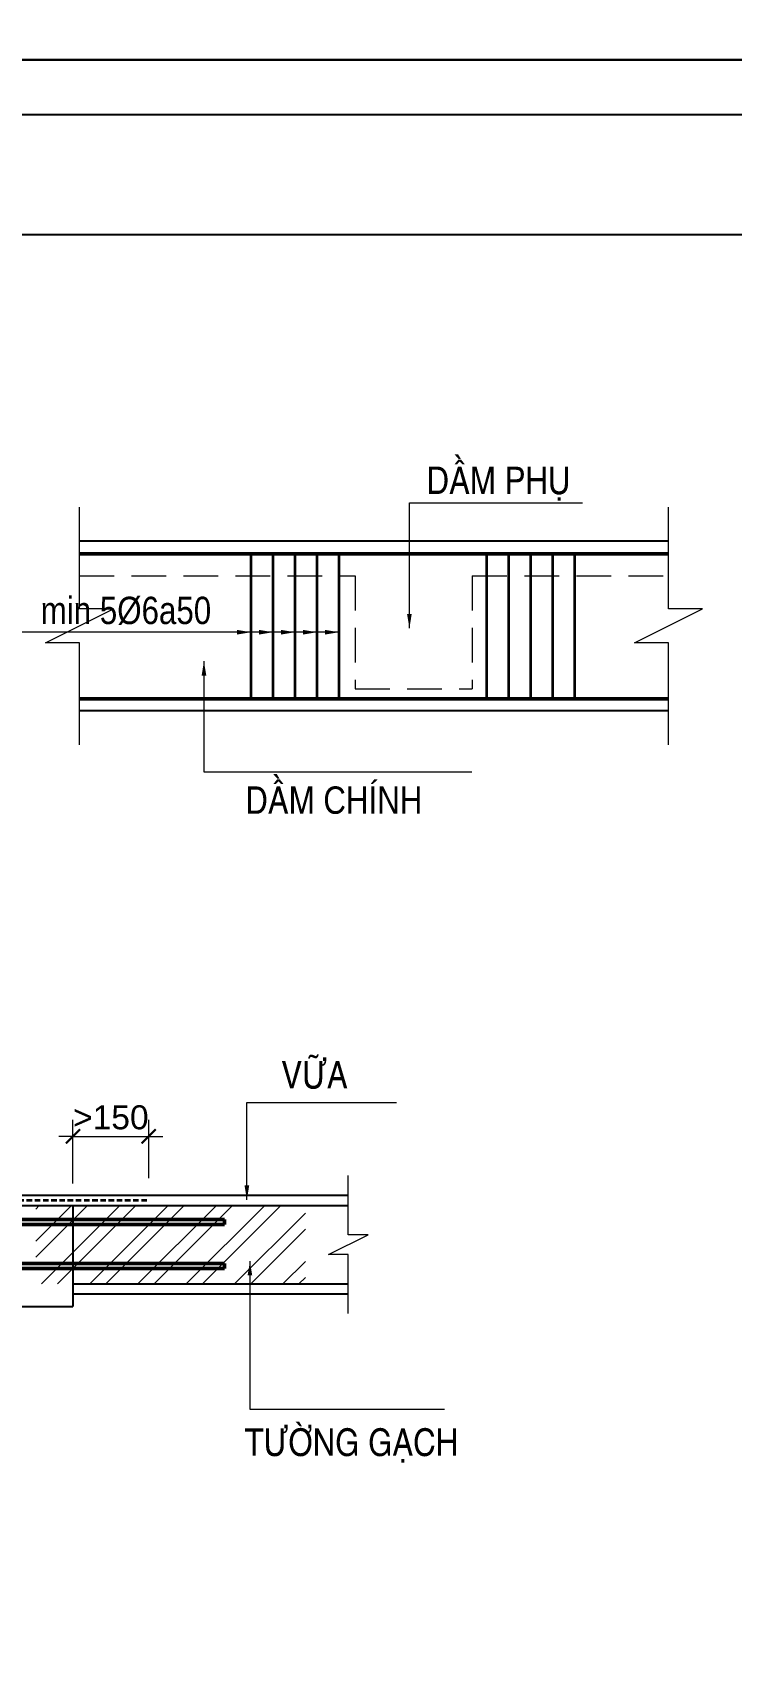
# Model space of a CAD drawing. Header units: millimetres. Extents: x 0 to 84000, y -29700 to 363007.
# Drawn here: x 12136 to 18533, y 282400 to 297250 of the extents above; entities that cross this region are included whole.
import ezdxf

# ---------------------------------------------------------------- set-up
doc = ezdxf.new("R2010")
doc.units = ezdxf.units.MM
doc.linetypes.add('DASHED', pattern=[19.05, 12.7, -6.35])
doc.linetypes.add('HIDDEN', pattern=[0.375, 0.25, -0.125])
for name, color, linetype, lineweight in [('S-Blur line', 252, 'Continuous', 9), ('S-Border', 7, 'Continuous', 25), ('S-Dashed', 2, 'DASHED', 9), ('S-Dims', 9, 'Continuous', 13), ('S-Hatch', 251, 'Continuous', 9), ('S-Note', 9, 'Continuous', 13), ('S-Rebar', 1, 'Continuous', 35), ('S-Steel', 6, 'Continuous', 50), ('S-Text', 3, 'Continuous', 25)]:
    doc.layers.add(name, color=color, linetype=linetype, lineweight=lineweight)
doc.styles.add('R-Arial', font='arial.ttf')
doc.styles.add('R-Helve Condense', font='VHELVCN.TTF')
doc.styles.add('VNI-HELVE-CONDENSEN', font='VHELVCN.TTF')
doc.dimstyles.new('SC-DIM', dxfattribs={"dimscale": 0, "dimtxt": 2.2, "dimasz": 1.3, "dimexe": 1.5, "dimexo": 2, "dimgap": 0.6, "dimtad": 1, "dimdec": 0, "dimzin": 0, "dimdsep": 46, "dimtxsty": 'R-Arial', "dimblk": 'ARCHTICK', "dimcen": 0.5, "dimdle": 1.5, "dimclrd": 256, "dimclre": 256, "dimclrt": 3, "dimadec": 0, "dimazin": 0, "dimtfac": 1, "dimtdec": 0, "dimtix": 1, "dimtmove": 0, "dimatfit": 3, "dimfxl": 1, "dimtolj": 1, "dimtzin": 0, "dimlwd": -1, "dimlwe": -1, "dimarcsym": 0})

# ---------------------------------------------------------------- blocks, each defined once
blk = doc.blocks.new('_ArchTick')
at = {"color": 0, "linetype": 'ByBlock', "const_width": 0.15}
blk.add_lwpolyline([(-0.5, -0.5), (0.5, 0.5)], dxfattribs=at)
blk = doc.blocks.new('*X526')
at = {"color": 0}
for p, q in [((34958, 39254), (35312, 39608)), ((34958, 39095), (35471, 39608)), ((34958, 39572), (34994, 39608)), ((35015, 38833), (35790, 39608)), ((35174, 38833), (35949, 39608)), ((35492, 38833), (36267, 39608)), ((35651, 38833), (36426, 39608)), ((35969, 38833), (36744, 39608)), ((36128, 38833), (36903, 39608)), ((36446, 38833), (37221, 39608)), ((36606, 38833), (37381, 39608)), ((36924, 38833), (37623, 39532)), ((37083, 38833), (37623, 39373)), ((37401, 38833), (37623, 39055)), ((37560, 38833), (37623, 38896))]:
    blk.add_line(p, q, dxfattribs=at)
blk = doc.blocks.new('*D575')
at = {"layer": 'Defpoints', "color": 0, "ltscale": 100, "transparency": 16777216}
for p in [(13200, 287144), (12506, 286512), (13200, 286561)]:
    blk.add_point(p, dxfattribs=at)
at = {"layer": 'S-Dims', "ltscale": 100, "transparency": 16777216}
for p, q in [((12506, 286712), (12506, 287294)), ((13200, 286761), (13200, 287294)), ((12506, 287144), (12376, 287144)), ((12506, 287144), (13200, 287144)), ((13200, 287144), (13330, 287144))]:
    blk.add_line(p, q, dxfattribs=at)
at = {"layer": 'S-Dims', "ltscale": 100, "transparency": 16777216, "xscale": 130.0000008572267, "yscale": 130.0000008572267, "zscale": 130.0000008572267}
blk.add_blockref('_ArchTick', (12506, 287144), dxfattribs=at)
at = {"layer": 'S-Dims', "ltscale": 100, "transparency": 16777216, "xscale": 130.0000008572267, "yscale": 130.0000008572267, "zscale": 130.0000008572267, "rotation": 180}
blk.add_blockref('_ArchTick', (13200, 287144), dxfattribs=at)
at = {"layer": 'S-Dims', "color": 3, "ltscale": 100, "transparency": 16777216, "insert": (12853, 287317), "char_height": 220, "attachment_point": 5, "style": 'R-Arial'}
blk.add_mtext('\\A1;>150', dxfattribs=at)

msp = doc.modelspace()

# ---------------------------------------------------------------- linework, layer by layer
at = {"layer": 'Defpoints'}
for points in [[(42000, 326700), (42000, 297000), (0, 297000), (0, 326700)], [(42000, 297000), (42000, 267300), (0, 267300), (0, 297000)]]:
    msp.add_lwpolyline(points, close=True, dxfattribs=at)
at = {"layer": 'S-Blur line', "ltscale": 100}
for points, elevation in [([(12565.2, 290727.6), (12565.2, 291660.9), (12254.1, 291660.9), (12876.3, 291972), (12565.2, 291972), (12565.2, 292905.4)], -0.2), ([(17957.2, 290727.6), (17957.2, 291660.9), (17646.1, 291660.9), (18268.3, 291972), (17957.2, 291972), (17957.2, 292905.4)], 0)]:
    msp.add_lwpolyline(points, dxfattribs=dict(at, elevation=elevation))
msp.add_lwpolyline([(15026.3, 285521.1), (15026.3, 286062.7), (14845.7, 286062.7), (15206.8, 286243.3), (15026.3, 286243.3), (15026.3, 286784.9)], dxfattribs=at)
at = {"layer": 'S-Border', "extrusion": (-3.87272e-05, 1.91961e-07, 1)}
for p, q in [((17957.2, 292594.2, 0), (12565.2, 292594.2, -0.2)), ((17957.2, 291038.7, 0), (12565.2, 291038.7, -0.2))]:
    msp.add_line(p, q, dxfattribs=at)
at = {"layer": 'S-Border', "color": 7}
for p, q in [((6334.9, 286604.4), (15026.3, 286604.4)), ((6334.9, 286511.8), (15026.3, 286511.8)), ((12505.8, 286511.8), (12505.8, 285585.9)), ((12505.8, 285794.2), (15026.3, 285794.2)), ((8802.1, 285585.9), (12505.8, 285585.9)), ((12505.8, 285701.6), (15026.3, 285701.6))]:
    msp.add_line(p, q, dxfattribs=at)
at = {"layer": 'S-Border', "ltscale": 300}
msp.add_lwpolyline([(1000, 296500), (36800, 296500), (36800, 267800), (1000, 267800)], close=True, dxfattribs=at)
msp.add_lwpolyline([(1000, 295400), (36800, 295400)], dxfattribs=at)
at = {"layer": 'S-Dashed', "ltscale": 25, "extrusion": (-3.87272e-05, 1.91961e-07, 1)}
for p, q in [((12565.2, 292275.9, -0.2), (15087.7, 292275.9, -0.1)), ((16160.8, 292275.9, -0.1), (17957.2, 292275.9, 0))]:
    msp.add_line(p, q, dxfattribs=at)
at = {"layer": 'S-Dashed', "ltscale": 25, "elevation": -0.1}
for points in [[(15087.7, 292275.9), (15087.7, 291240.5)], [(16160.8, 292275.9), (16160.8, 291240.5)], [(15087.7, 291240.5), (16160.8, 291240.5)]]:
    msp.add_lwpolyline(points, dxfattribs=at)
at = {"layer": 'S-Rebar', "extrusion": (-3.87272e-05, 1.91961e-07, 1)}
for p, q in [((14137.1, 291149, -0.2), (14137.1, 292475.6, -0.2)), ((14338.5, 291149, -0.2), (14338.5, 292475.6, -0.2)), ((14539.9, 291149, -0.2), (14539.9, 292475.6, -0.2)), ((14741.3, 291149, -0.1), (14741.3, 292475.6, -0.1)), ((14741.3, 291149, -0.1), (14741.3, 292475.6, -0.1)), ((14942.7, 291149, -0.1), (14942.7, 292475.6, -0.1)), ((16294.5, 291149, -0.1), (16294.5, 292475.6, -0.1)), ((16495.9, 291149, -0.1), (16495.9, 292475.6, -0.1)), ((16495.9, 291149, -0.1), (16495.9, 292475.6, -0.1)), ((16697.3, 291149, -0.1), (16697.3, 292475.6, -0.1)), ((16898.7, 291149, -0.1), (16898.7, 292475.6, -0.1)), ((17100.1, 291149, -0.1), (17100.1, 292475.6, -0.1))]:
    msp.add_line(p, q, dxfattribs=at)
at = {"layer": 'S-Rebar', "linetype": 'HIDDEN', "ltscale": 200}
msp.add_line((8107.6, 286560.8), (13200.2, 286560.8), dxfattribs=at)
at = {"layer": 'S-Steel', "extrusion": (-3.87272e-05, 1.91961e-07, 1)}
for p, q in [((17957.2, 292475.6, 0), (12565.2, 292475.6, -0.2)), ((17957.2, 291149, 0), (12565.2, 291149, -0.2))]:
    msp.add_line(p, q, dxfattribs=at)
at = {"layer": 'S-Steel', "color": 6}
for p, q in [((11116.9, 286382.8), (13894.7, 286382.8)), ((11116.9, 286336.5), (13894.7, 286336.5)), ((11116.9, 285980.5), (13894.7, 285980.5)), ((11116.9, 285934.2), (13894.7, 285934.2))]:
    msp.add_line(p, q, dxfattribs=at)
at = {"layer": 'S-Steel', "color": 6, "linetype": 'Continuous'}
for p, q in [((13894.7, 286382.8), (13894.7, 286336.5)), ((13894.7, 285980.5), (13894.7, 285934.2))]:
    msp.add_line(p, q, dxfattribs=at)

# ---------------------------------------------------------------- block references
at = {"layer": 'S-Hatch', "xscale": 0.9259259255486539, "yscale": 0.9259259255486539, "zscale": 0.9259259255486539}
msp.add_blockref('*X526', (-20203.1, 249837.8), dxfattribs=at)

# ---------------------------------------------------------------- texts
at = {"layer": 'S-Text'}
for s, style, p in [('DAÀM PHUÏ', 'VNI-HELVE-CONDENSEN', (15742.6, 293024.8, -0.1)), ('min 5Þ6a50', 'R-Helve Condense', (12211.2, 291833.8, -0.1)), ('VÖÕA', 'VNI-HELVE-CONDENSEN', (14413.3, 287583)), ('TÖÔØNG GAÏCH', 'VNI-HELVE-CONDENSEN', (14076.8, 284219.6))]:
    msp.add_text(s, height=250, dxfattribs=dict(at, style=style)).set_placement(p)
at = {"layer": 'S-Text', "extrusion": (-3.87272e-05, 1.91961e-07, 1), "style": 'VNI-HELVE-CONDENSEN'}
msp.add_text('DAÀM CHÍNH', height=250, dxfattribs=at).set_placement((14084, 290097.3, -0.5))

# ---------------------------------------------------------------- dimensions: what is measured, and where the dimension line sits
at = {"layer": 'S-Dims', "ltscale": 100}
dim = msp.add_linear_dim(base=(13200.2, 287144.4), p1=(12505.8, 286511.8), p2=(13200.2, 286560.8), angle=180, text='>150', dimstyle='SC-DIM', override={"dimscale": 100.000001}, dxfattribs=at)
dim.commit()
dim.dimension.update_dxf_attribs({"geometry": '*D575', "text_midpoint": (12853, 287316.7)})

# ---------------------------------------------------------------- leaders
at = {"layer": 'S-Note', "ltscale": 100}
for points in [[(15585.2, 291795.7, -0.1), (15585.2, 292943.7, -0.1), (17169.2, 292943.7, -0.1)], [(14338.5, 291759.2, -0.1), (13950.2, 291759.2, -0.1), (11968.5, 291759.2, -0.1)], [(14137.1, 291759.2, -0.1), (13748.8, 291759.2, -0.1), (12252.5, 291759.2, -0.1)], [(14539.9, 291759.2, -0.1), (14109.7, 291759.2, -0.1)], [(14741.3, 291759.2, -0.1), (14338.5, 291759.2, -0.1)], [(14942.7, 291759.2, -0.1), (14539.9, 291759.2, -0.1)], [(13705.2, 291492.7, -0.1), (13705.2, 290481.2, -0.1), (16157.7, 290481.2, -0.1)], [(14098, 286564.1), (14098, 287454.2), (15466.1, 287454.2)], [(14125.8, 286000.2), (14125.8, 284647.8), (15906.2, 284647.8)]]:
    msp.add_leader(points, dimstyle='SC-DIM', override={"dimscale": 100.000001}, dxfattribs=at)

doc.saveas('drawing.dxf')
